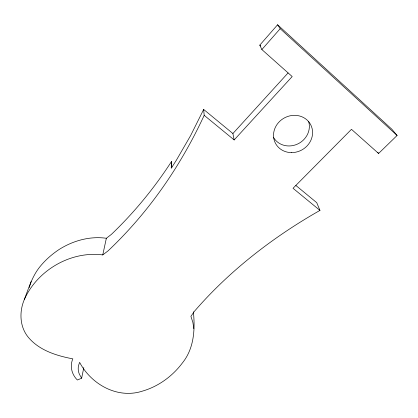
<?xml version="1.0" encoding="UTF-8"?>
<svg xmlns="http://www.w3.org/2000/svg" width="418" height="418" viewBox="0 0 418 418"><rect width="100%" height="100%" fill="white"/><g stroke="black" fill="none" stroke-linecap="round" stroke-linejoin="round"><path stroke-width="0.63" d="M193.409 311.807C195.154 329.697 194.098 348.523 182.3 363.085C172.352 376.32 158.286 386.551 142.324 391.154C117.552 399.164 91.26 384.429 79.619 362.338L78.532 365.598A22.117 17.415 6.6 0 0 79.352 374.157L81.635 378.206L77.382 380.009C71.771 374.627 69.581 366.069 72.826 358.853C56.357 355.723 38.79 350.289 27.86 336.746C19.599 326.265 19.223 311.551 24.296 299.575C28.638 288.321 32.123 276.429 39.82 266.877C45.285 260.074 51.884 254.285 59.142 249.468C73.061 240.674 89.886 235.93 106.35 238.276L111.402 234.367A833.205 563.683 55.4 0 0 171.5 161.526A80.199 74.174 -17.8 0 0 171.835 167.19M171.5 161.526L171.223 168.297L176.307 160.308L190.54 135.725L203.66 109.438L232.899 133.541L234.164 139.946L292.192 76.551L261.867 49.549L259.792 45.128L277.594 24.772L391.786 129.167L397.1 135.469L378.593 153.474L351.47 129.324L293.028 188.283L319.963 210.406A407.231 272.635 -16.7 0 0 194.328 311.42L190.901 316.379L192.897 322.461L193.816 328.689M81.635 378.206L83.819 367.521M24.296 299.575C37.38 270.227 70.715 250.753 102.76 254.928L106.35 238.276M29.208 287.621L31.157 281.533M261.867 49.549L280.191 28.696L277.594 24.772M232.899 133.541L288.059 72.951M102.76 254.928L108.037 250.894A910.012 600.75 55 0 0 204.193 115.331L203.66 109.438M204.193 115.331L234.164 139.946M295.86 185.451L316.74 202.667L319.963 210.406M259.792 45.128L260.759 45.99M280.191 28.696L397.1 135.469M377.856 152.45L378.593 153.474M308.703 121.654A19.427 17.869 -29.8 0 1 297.412 144.116A19.427 17.869 -29.8 0 1 273.581 137.559M291.393 152.612A19.918 18.246 -28.8 0 0 310.746 124.825A19.918 18.246 -28.8 0 0 277.024 124.47A19.918 18.246 -28.8 0 0 291.393 152.612"/></g></svg>
